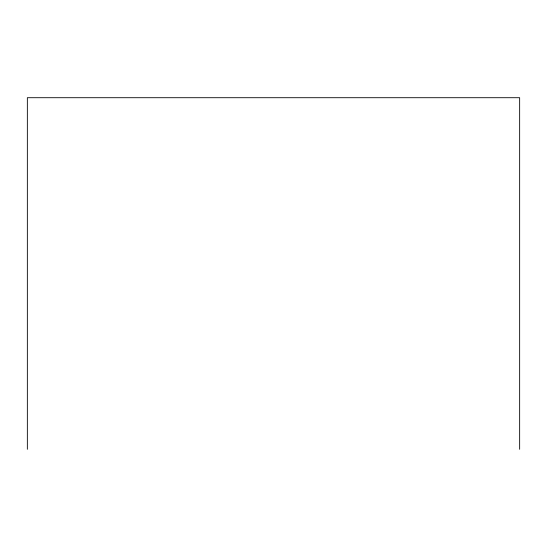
<?xml version="1.0" encoding="UTF-8"?>
<svg xmlns="http://www.w3.org/2000/svg" width="547" height="547" viewBox="0 0 547 547"><rect width="100%" height="100%" fill="white"/><g stroke="black" fill="none" stroke-linecap="round" stroke-linejoin="round"><path stroke-width="0.82" d="M519.65 449.292L519.65 97.708L27.35 97.708L27.35 449.292"/></g></svg>
